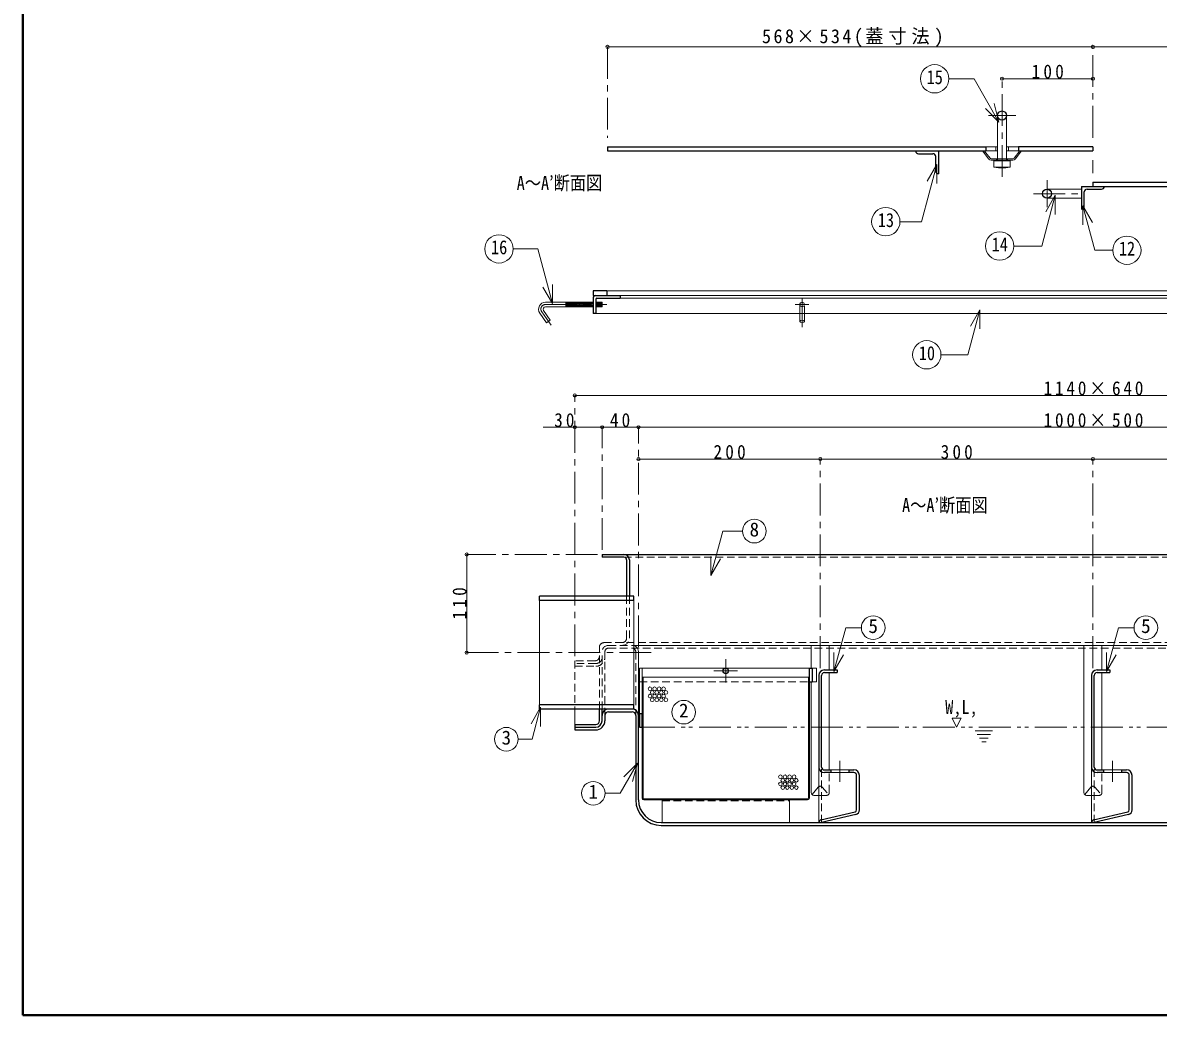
# Model space of a CAD drawing. Units: millimetres at full size, sheet at 1:7. Extents: x -1472 to 1363, y -987 to 980.
# Drawn here: x -1472 to -222, y -987 to 105 of the extents above; entities that cross this region are included whole.
import ezdxf
from ezdxf.enums import TextEntityAlignment as Align

# ---------------------------------------------------------------- set-up
doc = ezdxf.new("R2010")
doc.units = ezdxf.units.MM
doc.header["$LTSCALE"] = 7
doc.header["$PDMODE"] = 32
doc.header["$PDSIZE"] = 3.5
for name, pattern in [('CHAIN1', [8, 5, -1, 1, -1]), ('DASHED1', [1.8, 1.2, -0.6]), ('DOUBLE_CHAIN1', [8.8, 5, -1, 0.6, -0.6, 0.6, -1])]:
    doc.linetypes.add(name, pattern=pattern)
doc.layers.add('0-0____1', color=4, linetype='Continuous', lineweight=9)
doc.styles.add('ＭＳ ゴシック', font='')
doc.styles.get('ＭＳ ゴシック').set_extended_font_data('MS Gothic')

msp = doc.modelspace()

# ---------------------------------------------------------------- linework, layer by layer
at = {"layer": '0-0____1', "color": 1, "lineweight": 40}
for p, q in [((-1471.501, -987.38), (-1471.501, 979.62)), ((1363.499, -987.38), (-1471.501, -987.38))]:
    msp.add_line(p, q, dxfattribs=at)
at = {"layer": '0-0____1', "linetype": 'CHAIN1'}
for p, q in [((-828.001, 78.12), (-828.001, -21.88)), ((-294.001, -21.88), (-294.001, 78.12)), ((-394.001, -64.88), (-394.001, 43.12)), ((-409.001, 2.62), (-379.001, 2.62)), ((-294.001, -46.38), (-294.001, -60.88)), ((-344.501, -98.38), (-344.501, -68.38)), ((-359.501, -83.38), (-306.501, -83.38)), ((-614.001, -197.88), (-614.001, -230.312)), ((-896.396, -205.38), (-828.9, -205.38)), ((-606.501, -205.38), (-621.501, -205.38)), ((-900.492, -213.248), (-890.181, -227.973)), ((-864.001, -592.38), (-864.001, -305.38)), ((-834.001, -475.38), (-834.001, -340.38)), ((-794.001, -582.38), (-794.001, -340.38)), ((-594.001, -605.38), (-594.001, -375.38)), ((-294.001, -605.38), (-294.001, -375.38)), ((-839.001, -480.38), (-983.001, -480.38)), ((-983.001, -588.38), (-774.001, -588.38)), ((-698.001, -595.38), (-698.001, -621.38)), ((-711.001, -608.38), (-685.001, -608.38)), ((-572.501, -707.38), (-572.501, -730.38)), ((-272.501, -707.38), (-272.501, -730.38))]:
    msp.add_line(p, q, dxfattribs=at)
at = {"layer": '0-0____1'}
for p, q in [((-828.001, 78.12), (-294.001, 78.12)), ((-294.001, 78.12), (239.999, 78.12)), ((-394.001, 43.12), (-294.001, 43.12)), ((-399.001, -31.88), (-401.001, -31.88)), ((-401.001, -36.38), (-399.001, -36.38)), ((-387.001, -31.88), (-389.001, -31.88)), ((-389.001, -36.38), (-387.001, -36.38)), ((-873.9, -202.88), (-873.9, -207.88)), ((-873.03, -207.88), (-873.438, -202.88)), ((-872.027, -207.88), (-872.435, -202.88)), ((-871.023, -207.88), (-871.432, -202.88)), ((-870.02, -207.88), (-870.428, -202.88)), ((-869.017, -207.88), (-869.425, -202.88)), ((-868.013, -207.88), (-868.422, -202.88)), ((-867.01, -207.88), (-867.418, -202.88)), ((-866.007, -207.88), (-866.415, -202.88)), ((-865.003, -207.88), (-865.412, -202.88)), ((-864, -207.88), (-864.408, -202.88)), ((-862.997, -207.88), (-863.405, -202.88)), ((-861.993, -207.88), (-862.402, -202.88)), ((-860.99, -207.88), (-861.398, -202.88)), ((-859.987, -207.88), (-860.395, -202.88)), ((-858.983, -207.88), (-859.392, -202.88)), ((-857.98, -207.88), (-858.388, -202.88)), ((-856.977, -207.88), (-857.385, -202.88)), ((-855.973, -207.88), (-856.382, -202.88)), ((-854.97, -207.88), (-855.378, -202.88)), ((-853.967, -207.88), (-854.375, -202.88)), ((-852.963, -207.88), (-853.372, -202.88)), ((-851.96, -207.88), (-852.368, -202.88)), ((-850.957, -207.88), (-851.365, -202.88)), ((-849.953, -207.88), (-850.362, -202.88)), ((-848.95, -207.88), (-849.358, -202.88)), ((-847.947, -207.88), (-848.355, -202.88)), ((-846.943, -207.88), (-847.352, -202.88)), ((-845.94, -207.88), (-846.348, -202.88)), ((-844.937, -207.88), (-845.345, -202.88)), ((-844.001, -207.047), (-844.342, -202.88)), ((-840.923, -207.88), (-841.001, -206.925)), ((-839.92, -207.88), (-840.328, -202.88)), ((-838.917, -207.88), (-839.325, -202.88)), ((-837.913, -207.88), (-838.322, -202.88)), ((-836.91, -207.88), (-837.318, -202.88)), ((-835.907, -207.88), (-836.315, -202.88)), ((-834.903, -207.88), (-835.312, -202.88)), ((-833.9, -207.88), (-834.308, -202.88)), ((65.999, -215.38), (-841.001, -215.38)), ((-616.501, -215.38), (-616.501, -223.878)), ((-611.501, -215.38), (-611.501, -223.878)), ((-864.001, -305.38), (275.999, -305.38)), ((-899.001, -340.38), (-834.001, -340.38)), ((-834.001, -340.38), (-794.001, -340.38)), ((-794.001, -340.38), (205.999, -340.38)), ((-794.001, -375.38), (-594.001, -375.38)), ((-594.001, -375.38), (-294.001, -375.38)), ((-983.001, -480.38), (-983.001, -588.38)), ((-799.001, -580.38), (212.999, -580.38)), ((-790.001, -605.38), (-606.001, -605.38)), ((-789.001, -615.38), (-607.001, -615.38))]:
    msp.add_line(p, q, dxfattribs=at)
at = {"layer": '0-0____1', "color": 7, "lineweight": 18}
for p, q in [((-397.374, -4.531), (-402.809, 15.753)), ((-397.374, -4.531), (-412.223, 10.318)), ((-399.001, 2.62), (-399.001, -44.88)), ((-389.001, 2.62), (-389.001, -44.88)), ((-408.402, -45.254), (-415.501, -36.38)), ((-407.231, -44.317), (-413.58, -36.38)), ((-401.001, -31.88), (-412.001, -31.88)), ((-412.001, -36.38), (-401.001, -36.38)), ((-401.001, -31.88), (-401.001, -36.38)), ((-380.772, -44.317), (-374.422, -36.38)), ((-379.601, -45.254), (-372.501, -36.38)), ((-381.943, -44.88), (-406.059, -44.88)), ((-406.059, -46.38), (-381.943, -46.38)), ((-403.001, -47.38), (-385.001, -47.38)), ((-403.001, -54.38), (-403.001, -47.38)), ((-399.001, -46.38), (-399.001, -46.98)), ((-398.001, -46.88), (-390.001, -46.88)), ((-390.001, -46.88), (-394.001, -47.38)), ((-394.001, -47.38), (-394.001, -54.38)), ((-385.001, -47.38), (-390.001, -46.88)), ((-389.001, -46.38), (-389.001, -46.98)), ((-385.001, -54.38), (-385.001, -47.38)), ((-465.822, -51.243), (-476.322, -69.429)), ((-465.822, -51.243), (-465.822, -72.243)), ((-403.001, -54.38), (-385.001, -54.38)), ((-403.001, -54.38), (-398.001, -54.88)), ((-398.001, -54.88), (-394.001, -54.38)), ((-394.001, -54.38), (-390.001, -54.88)), ((-335.381, -85.105), (-345.881, -103.292)), ((-344.501, -78.38), (-306.501, -78.38)), ((-335.381, -85.105), (-335.381, -106.105)), ((-344.501, -88.38), (-306.501, -88.38)), ((-304.925, -96.829), (-294.425, -115.015)), ((-304.925, -96.829), (-304.925, -117.829)), ((-304.925, -96.829), (-291.861, -145.586)), ((-272.227, -145.586), (-291.861, -145.586)), ((-888.751, -204.265), (-899.251, -186.078)), ((-888.751, -204.265), (-888.751, -183.265)), ((240.999, -190.38), (-829.001, -190.38)), ((-814.001, -195.38), (225.999, -195.38)), ((-814.001, -198.38), (225.999, -198.38)), ((-896.396, -202.88), (-844.001, -202.88)), ((-896.396, -207.88), (-844.001, -207.88)), ((-841.001, -202.88), (-833.9, -202.88)), ((-841.001, -207.88), (-833.9, -207.88)), ((-833.9, -202.88), (-833.9, -207.88)), ((-418.328, -211.129), (-428.828, -229.316)), ((-418.328, -211.129), (-418.328, -232.129)), ((-902.54, -214.682), (-895.097, -225.312)), ((-714.352, -503.446), (-701.278, -454.654)), ((-701.278, -454.654), (-679.522, -454.654)), ((-714.352, -503.446), (-714.352, -482.446)), ((-714.352, -503.446), (-703.852, -485.26)), ((-903.001, -531.105), (-903.001, -645.655)), ((-799.001, -531.105), (-799.001, -645.655)), ((-578.929, -609.085), (-566.019, -560.903)), ((-548.748, -560.903), (-566.019, -560.903)), ((-278.929, -609.085), (-266.019, -560.903)), ((-248.748, -560.903), (-266.019, -560.903)), ((-603.904, -605.38), (-603.904, -580.38)), ((-584.099, -580.38), (-584.099, -607.38)), ((-303.904, -742.38), (-303.904, -580.38)), ((-284.099, -580.38), (-284.099, -607.38)), ((-794.001, -657.38), (-794.001, -587.38)), ((-578.929, -609.085), (-578.929, -588.085)), ((-578.929, -609.085), (-568.429, -590.899)), ((-278.929, -609.085), (-278.929, -588.085)), ((-278.929, -609.085), (-268.429, -590.899)), ((-793.001, -605.38), (-793.001, -655.38)), ((-793.001, -605.38), (-790.001, -605.38)), ((-790.001, -655.38), (-790.001, -605.38)), ((-603.001, -605.38), (-598.001, -605.38)), ((-584.099, -717.38), (-584.099, -610.38)), ((-284.099, -717.38), (-284.099, -610.38)), ((-790.001, -615.38), (-789.001, -615.38)), ((-789.001, -748.38), (-789.001, -615.38)), ((-607.001, -615.38), (-606.001, -615.38)), ((-607.001, -748.38), (-607.001, -615.38)), ((-606.001, -748.38), (-606.001, -620.38)), ((-603.904, -742.38), (-603.904, -620.38)), ((-603.001, -620.38), (-598.001, -620.38)), ((-901.717, -648.445), (-912.217, -666.632)), ((-901.717, -648.445), (-911.145, -683.631)), ((-901.717, -648.445), (-901.717, -669.445)), ((-864.001, -667.38), (-864.001, -650.38)), ((-790.001, -748.38), (-790.001, -670.38)), ((-926.377, -683.631), (-911.145, -683.631)), ((-795.094, -709.984), (-814.218, -743.108)), ((-795.094, -709.984), (-809.943, -724.833)), ((-795.094, -709.984), (-800.529, -730.269)), ((-595.501, -714.38), (-595.501, -775.38)), ((-562.501, -717.38), (-582.501, -717.38)), ((-562.501, -720.38), (-582.501, -720.38)), ((-295.501, -714.38), (-295.501, -775.38)), ((-262.501, -717.38), (-282.501, -717.38)), ((-262.501, -720.38), (-282.501, -720.38)), ((-603.03, -744.497), (-596.133, -736.269)), ((-303.03, -744.497), (-296.133, -736.269)), ((-830.733, -743.108), (-814.218, -743.108)), ((-608.001, -749.38), (-788.001, -749.38)), ((-595.501, -745.38), (-600.904, -745.38)), ((-295.501, -745.38), (-300.904, -745.38)), ((-608.001, -750.38), (-788.001, -750.38)), ((-768.001, -750.38), (-768.001, -775.38)), ((-628.001, -750.38), (-628.001, -775.38))]:
    msp.add_line(p, q, dxfattribs=at)
at = {"layer": '0-0____1', "color": 5, "lineweight": 25}
for p, q in [((-828.001, -31.88), (-412.001, -31.88)), ((-464.001, -36.38), (-464.001, -61.38)), ((-412.001, -31.88), (-412.001, -36.38)), ((-376.001, -31.88), (-376.001, -36.38)), ((-294.001, -31.88), (-376.001, -31.88)), ((-376.001, -36.38), (-294.001, -36.38)), ((-294.001, -31.88), (-294.001, -36.38)), ((-486.001, -39.38), (-470.001, -39.38)), ((-467.001, -58.38), (-467.001, -42.38)), ((-294.001, -70.88), (239.999, -70.88)), ((-294.001, -70.88), (-294.001, -75.38)), ((-306.501, -75.38), (239.999, -75.38)), ((-306.501, -75.38), (-306.501, -100.38)), ((-303.501, -97.38), (-303.501, -81.38)), ((-300.501, -78.38), (-284.501, -78.38)), ((-844.001, -190.38), (-844.001, -195.38)), ((-829.001, -190.38), (-844.001, -190.38)), ((-844.001, -195.38), (-814.001, -195.38)), ((-844.001, -198.38), (-844.001, -215.38)), ((-841.001, -199.38), (-841.001, -215.38)), ((-840.001, -198.38), (-814.001, -198.38)), ((-829.001, -190.38), (-829.001, -195.38)), ((-814.001, -195.38), (-814.001, -198.38)), ((-841.001, -215.38), (-844.001, -215.38)), ((-834.001, -480.38), (-834.001, -483.38)), ((-834.001, -480.38), (245.999, -480.38)), ((-810.001, -483.38), (-834.001, -483.38)), ((-807.001, -486.38), (-807.001, -526.38)), ((-804.001, -486.38), (-804.001, -526.38)), ((-799.001, -526.38), (-903.001, -526.38)), ((-903.001, -531.105), (-903.001, -526.38)), ((-799.001, -531.105), (-903.001, -531.105)), ((-799.001, -531.105), (-799.001, -526.38)), ((-589.501, -610.38), (-575.501, -610.38)), ((-289.501, -610.38), (-275.501, -610.38)), ((-606.001, -620.38), (-603.001, -620.38)), ((-595.501, -613.38), (-595.501, -714.38)), ((-592.501, -714.38), (-592.501, -613.38)), ((-295.501, -613.38), (-295.501, -714.38)), ((-292.501, -714.38), (-292.501, -613.38)), ((-903.001, -650.38), (-903.001, -645.655)), ((-799.001, -650.38), (-903.001, -650.38)), ((-837.001, -663.38), (-837.001, -650.38)), ((-834.001, -663.38), (-834.001, -650.38)), ((-831.001, -657.38), (-831.001, -663.38)), ((-827.001, -653.38), (-801.001, -653.38)), ((-797.001, -657.38), (-797.001, -750.38)), ((-794.001, -750.38), (-794.001, -657.38)), ((-793.001, -655.38), (-790.001, -655.38)), ((-793.001, -655.38), (-793.001, -670.38)), ((-790.001, -670.38), (-790.001, -655.38)), ((-864.001, -667.38), (-841.001, -667.38)), ((-864.001, -667.38), (-864.001, -673.38)), ((-864.001, -670.38), (-841.001, -670.38)), ((-864.001, -673.38), (-841.001, -673.38)), ((-793.001, -670.38), (-790.001, -670.38)), ((-589.501, -717.38), (-582.501, -717.38)), ((-582.501, -720.38), (-589.501, -720.38)), ((-582.501, -717.38), (-582.501, -720.38)), ((-562.501, -717.38), (-562.501, -720.38)), ((-562.501, -717.38), (-557.001, -717.38)), ((-557.001, -720.38), (-562.501, -720.38)), ((-554.001, -761.442), (-554.001, -723.38)), ((-551.001, -761.442), (-551.001, -723.38)), ((-289.501, -717.38), (-282.501, -717.38)), ((-282.501, -720.38), (-289.501, -720.38)), ((-282.501, -717.38), (-282.501, -720.38)), ((-262.501, -717.38), (-262.501, -720.38)), ((-262.501, -717.38), (-257.001, -717.38)), ((-257.001, -720.38), (-262.501, -720.38)), ((-254.001, -761.442), (-254.001, -723.38)), ((-251.001, -761.442), (-251.001, -723.38)), ((-593.204, -772.464), (-555.533, -763.386)), ((-554.83, -766.303), (-592.501, -775.38)), ((-293.204, -772.464), (-255.533, -763.386)), ((-254.83, -766.303), (-292.501, -775.38)), ((-769.001, -775.38), (180.999, -775.38)), ((-769.001, -778.38), (180.999, -778.38))]:
    msp.add_line(p, q, dxfattribs=at)
at = {"layer": '0-0____1', "linetype": 'DASHED1'}
for p, q in [((-400.001, -44.88), (-400.001, -46.38)), ((-399.001, -44.88), (-399.001, -46.38)), ((-389.001, -44.88), (-389.001, -46.38)), ((-388.001, -44.88), (-388.001, -46.38)), ((-616.501, -215.38), (-616.501, -205.38)), ((-611.501, -215.38), (-611.501, -205.38)), ((-793.001, -620.38), (-606.001, -620.38)), ((-592.501, -775.38), (-592.501, -714.38)), ((-584.099, -742.38), (-584.099, -717.38)), ((-292.501, -775.38), (-292.501, -714.38)), ((-284.099, -742.38), (-284.099, -717.38)), ((-591.87, -736.269), (-584.973, -744.497)), ((-291.87, -736.269), (-284.973, -744.497)), ((-587.099, -745.38), (-595.501, -745.38)), ((-287.099, -745.38), (-295.501, -745.38)), ((-768.001, -751.38), (-628.001, -751.38))]:
    msp.add_line(p, q, dxfattribs=at)
at = {"layer": '0-0____1', "color": 7, "linetype": 'DASHED1', "lineweight": 18}
for p, q in [((-810.001, -483.38), (221.999, -483.38)), ((-807.001, -526.38), (-807.001, -572.38)), ((-804.001, -526.38), (-804.001, -572.38)), ((-837.001, -650.38), (-837.001, -582.38)), ((221.999, -577.38), (-832.001, -577.38)), ((-827.001, -580.38), (-799.001, -580.38)), ((-827.001, -583.38), (212.999, -583.38)), ((-842.001, -597.38), (-864.001, -597.38)), ((-864.001, -597.38), (-864.001, -650.38)), ((-834.001, -650.38), (-834.001, -587.38)), ((-831.001, -657.38), (-831.001, -587.38)), ((-797.001, -587.38), (-797.001, -657.38)), ((-841.001, -600.38), (-864.001, -600.38)), ((-864.001, -603.38), (-841.001, -603.38))]:
    msp.add_line(p, q, dxfattribs=at)
at = {"layer": '0-0____1', "linetype": 'DOUBLE_CHAIN1'}
for p, q in [((-789.001, -670.38), (47.999, -670.38)), ((-423.601, -674.38), (-404.401, -674.38)), ((-421.201, -678.38), (-406.801, -678.38)), ((-418.801, -682.38), (-409.201, -682.38)), ((-416.401, -686.38), (-411.601, -686.38))]:
    msp.add_line(p, q, dxfattribs=at)
at = {"layer": '0-0____1', "color": 7, "lineweight": 18}
for points in [[(-397.374, -4.531), (-424.844, 43.048), (-452.558, 43.048)], [(-376.001, -31.88), (-387.001, -31.88), (-387.001, -36.38), (-376.001, -36.38)], [(-394.001, -47.38), (-398.001, -46.88), (-403.001, -47.38)], [(-465.822, -51.243), (-482.687, -114.183), (-506.31, -114.183)], [(-398.001, -54.88), (-390.001, -54.88), (-385.001, -54.38)], [(-335.381, -85.105), (-350.347, -140.961), (-380.953, -140.961)], [(-888.751, -204.265), (-904.864, -144.128), (-931.873, -144.128)], [(-898.444, -211.814), (-891.001, -222.444), (-895.097, -225.312)], [(-418.328, -211.129), (-431.595, -260.64), (-461.186, -260.64)], [(-598.001, -605.38), (-598.001, -606.521), (-598.001, -620.38)]]:
    msp.add_lwpolyline(points, dxfattribs=at)
at = {"layer": '0-0____1', "color": 5, "lineweight": 25}
for points in [[(-828.001, -31.88), (-828.001, -36.38), (-412.001, -36.38)], [(-606.001, -620.38), (-606.001, -605.38), (-603.001, -605.38), (-603.001, -620.38)], [(-589.501, -607.38), (-575.501, -607.38), (-575.501, -610.38)], [(-289.501, -607.38), (-275.501, -607.38), (-275.501, -610.38)], [(-799.001, -650.38), (-799.001, -645.655), (-903.001, -645.655)]]:
    msp.add_lwpolyline(points, dxfattribs=at)
at = {"layer": '0-0____1'}
msp.add_lwpolyline([(-294.001, -375.38), (5.999, -375.38), (205.999, -375.38)], dxfattribs=at)
msp.add_lwpolyline([(-444.001, -670.38), (-449.001, -660.38), (-439.001, -660.38)], close=True, dxfattribs=at)
at = {"layer": '0-0____1', "color": 7, "lineweight": 18}
for centre, radius in [((-468.158, 43.048), 15.6), ((-521.91, -114.183), 15.6), ((-947.473, -144.128), 15.6), ((-396.553, -140.961), 15.6), ((-256.627, -145.586), 15.6), ((-476.786, -260.64), 15.6), ((-666.522, -454.654), 13), ((-535.748, -560.903), 13), ((-235.748, -560.903), 13), ((-744.222, -653.841), 13), ((-939.377, -683.631), 13), ((-843.733, -743.108), 13)]:
    msp.add_circle(centre, radius, dxfattribs=at)
at = {"layer": '0-0____1', "color": 5, "lineweight": 25}
for centre, radius in [((-394.001, 2.62), 5), ((-344.501, -83.38), 5), ((-698.001, -608.38), 3)]:
    msp.add_circle(centre, radius, dxfattribs=at)
at = {"layer": '0-0____1'}
for centre, radius in [((-614.001, -205.38), 2.5), ((-781.344, -628.165), 2), ((-781.344, -636.165), 2), ((-778.844, -632.165), 2), ((-776.344, -628.165), 2), ((-776.344, -636.165), 2), ((-773.844, -632.165), 2), ((-771.344, -628.165), 2), ((-771.344, -636.165), 2), ((-768.844, -632.165), 2), ((-766.344, -628.165), 2), ((-766.344, -636.165), 2), ((-763.844, -632.165), 2), ((-778.844, -640.165), 2), ((-773.844, -640.165), 2), ((-768.844, -640.165), 2), ((-763.844, -640.165), 2), ((-637.773, -724.886), 2), ((-632.773, -724.886), 2), ((-627.773, -724.886), 2), ((-622.773, -724.886), 2), ((-637.773, -732.886), 2), ((-635.273, -728.886), 2), ((-635.273, -736.886), 2), ((-632.773, -732.886), 2), ((-630.273, -728.886), 2), ((-630.273, -736.886), 2), ((-627.773, -732.886), 2), ((-625.273, -728.886), 2), ((-625.273, -736.886), 2), ((-622.773, -732.886), 2), ((-620.273, -728.886), 2), ((-620.273, -736.886), 2)]:
    msp.add_circle(centre, radius, dxfattribs=at)
at = {"layer": '0-0____1', "color": 5, "lineweight": 25}
for centre, radius, start, end in [((-486.001, -36.38), 3, 180, 270), ((-470.001, -42.38), 3, 0, 90), ((-464.001, -58.38), 3, 180, 270), ((-300.501, -81.38), 3, 90, 180), ((-284.501, -75.38), 3, 270, 0), ((-306.501, -97.38), 3, 270, 0), ((-841.001, -198.38), 3, 90, 180), ((-840.001, -199.38), 1, 90, 180), ((-810.001, -486.38), 6, 0, 90), ((-810.001, -486.38), 3, 0, 90), ((-589.501, -613.38), 6, 90, 180), ((-589.501, -613.38), 3, 90, 180), ((-289.501, -613.38), 6, 90, 180), ((-289.501, -613.38), 3, 90, 180), ((-827.001, -657.38), 7, 90, 180), ((-827.001, -657.38), 4, 90, 180), ((-801.001, -657.38), 7, 0, 90), ((-801.001, -657.38), 4, 0, 90), ((-841.001, -663.38), 7, 270, 0), ((-841.001, -663.38), 10, 270, 0), ((-841.001, -663.38), 4, 270, 0), ((-589.501, -714.38), 6, 180, 270), ((-589.501, -714.38), 3, 180, 270), ((-557.001, -723.38), 6, 0, 90), ((-557.001, -723.38), 3, 0, 90), ((-289.501, -714.38), 6, 180, 270), ((-289.501, -714.38), 3, 180, 270), ((-257.001, -723.38), 6, 0, 90), ((-257.001, -723.38), 3, 0, 90), ((-594.001, -738.38), 3, 120, 135.27973), ((-294.001, -738.38), 3, 120, 135.27973), ((-769.001, -750.38), 28, 180, 270), ((-769.001, -750.38), 25, 180, 270), ((-556.001, -761.442), 2, 283.54794, 0), ((-556.001, -761.442), 5, 283.54794, 0), ((-256.001, -761.442), 2, 283.54794, 0), ((-256.001, -761.442), 5, 283.54794, 0), ((-592.501, -775.38), 3, 103.54794, 180), ((-292.501, -775.38), 3, 103.54794, 180)]:
    msp.add_arc(centre, radius, start, end, dxfattribs=at)
at = {"layer": '0-0____1', "color": 7, "lineweight": 18}
for centre, radius, start, end in [((-406.059, -43.38), 3, 218.65981, 270), ((-406.059, -43.38), 1.5, 218.65981, 270), ((-381.943, -43.38), 1.5, 270, 321.34019), ((-381.943, -43.38), 3, 270, 321.34019), ((-896.396, -210.38), 7.5, 90, 215), ((-896.396, -210.38), 2.5, 90, 215), ((-801.001, -587.38), 7, 0, 73.39845), ((-788.001, -748.38), 2, 180, 270), ((-788.001, -748.38), 1, 180, 270), ((-608.001, -748.38), 1, 270, 0), ((-608.001, -748.38), 2, 270, 0), ((-600.904, -742.38), 3, 180, 270), ((-300.904, -742.38), 3, 180, 270)]:
    msp.add_arc(centre, radius, start, end, dxfattribs=at)
at = {"layer": '0-0____1', "linetype": 'CHAIN1'}
msp.add_arc((-896.396, -210.38), 5, 90, 215, dxfattribs=at)
at = {"layer": '0-0____1', "color": 7, "linetype": 'DASHED1', "lineweight": 18}
for centre, radius, start, end in [((-812.001, -572.38), 8, 270, 0), ((-812.001, -572.38), 5, 270, 0), ((-832.001, -582.38), 5, 90, 180), ((-827.001, -587.38), 7, 90, 180), ((-827.001, -587.38), 4, 90, 180), ((-801.001, -587.38), 7, 73.39845, 90), ((-801.001, -587.38), 4, 0, 90), ((-842.001, -592.38), 5, 270, 0), ((-841.001, -593.38), 10, 270, 0), ((-841.001, -593.38), 7, 270, 0)]:
    msp.add_arc(centre, radius, start, end, dxfattribs=at)
at = {"layer": '0-0____1', "linetype": 'DASHED1'}
for centre, start, end in [((-594.001, -738.38), 44.72027, 120), ((-294.001, -738.38), 44.72027, 120), ((-587.099, -742.38), 270, 0), ((-287.099, -742.38), 270, 0)]:
    msp.add_arc(centre, 3, start, end, dxfattribs=at)
at = {"layer": '0-0____1'}
msp.add_ellipse((-614.001, -223.868), major_axis=(2.5, 0), ratio=0.57, dxfattribs=at)
for p in [(-828.001, 78.12), (-294.001, 78.12), (-394.001, 43.12), (-294.001, 43.12), (-864.001, -305.38), (-864.001, -340.38), (-834.001, -340.38), (-794.001, -340.38), (-794.001, -375.38), (-594.001, -375.38), (-294.001, -375.38), (-983.001, -480.38), (-983.001, -588.38)]:
    msp.add_point(p, dxfattribs=at)

# ---------------------------------------------------------------- texts
at = {"layer": '0-0____1', "color": 7, "style": 'ＭＳ ゴシック', "width": 0.85}
for s, p in [('15', (-476.908, 32.548)), ('A～A’断面図', (-928.001, -83.88)), ('13', (-530.66, -124.683)), ('16', (-956.223, -154.628)), ('14', (-405.303, -151.461)), ('12', (-265.377, -156.086)), ('10', (-485.536, -271.14)), ('A～A’断面図', (-504.001, -438.38)), ('W,L,', (-456.501, -660.38))]:
    msp.add_text(s, height=15.4, dxfattribs=at).set_placement(p, align=Align.BOTTOM_LEFT)
at = {"layer": '0-0____1', "color": 7, "style": 'ＭＳ ゴシック'}
for s, p in [('8', (-671.772, -465.154)), ('5', (-540.998, -571.403)), ('5', (-240.998, -571.403)), ('2', (-749.472, -664.341)), ('3', (-944.627, -694.131)), ('1', (-848.983, -753.608))]:
    msp.add_text(s, height=15.4, dxfattribs=at).set_placement(p, align=Align.BOTTOM_LEFT)
at = {"layer": '0-0____1', "color": 7, "char_height": 15.4, "attachment_point": 7, "style": 'ＭＳ ゴシック'}
for s, insert in [('\\T1.27;\\W0.95;568×534(蓋寸法)', (-658.126, 78.12)), ('\\T1.38;\\W0.9;100', (-361.501, 43.12)), ('\\T1.33;\\W0.9;1140×640', (-348.251, -305.38)), ('\\T1.36;\\W0.9;30', (-886.751, -340.38)), ('\\T1.36;\\W0.9;40', (-825.376, -340.38)), ('\\T1.33;\\W0.9;1000×500', (-348.251, -340.38)), ('\\T1.38;\\W0.9;200', (-711.501, -375.38)), ('\\T1.37;\\W0.9;300', (-461.501, -375.38))]:
    msp.add_mtext(s, dxfattribs=dict(at, insert=insert))
at = {"layer": '0-0____1', "color": 7, "insert": (-983.001, -551.88), "char_height": 15.4, "attachment_point": 7, "rotation": 90, "style": 'ＭＳ ゴシック'}
msp.add_mtext('\\T1.38;\\W0.9;110', dxfattribs=at)

doc.saveas('drawing.dxf')
